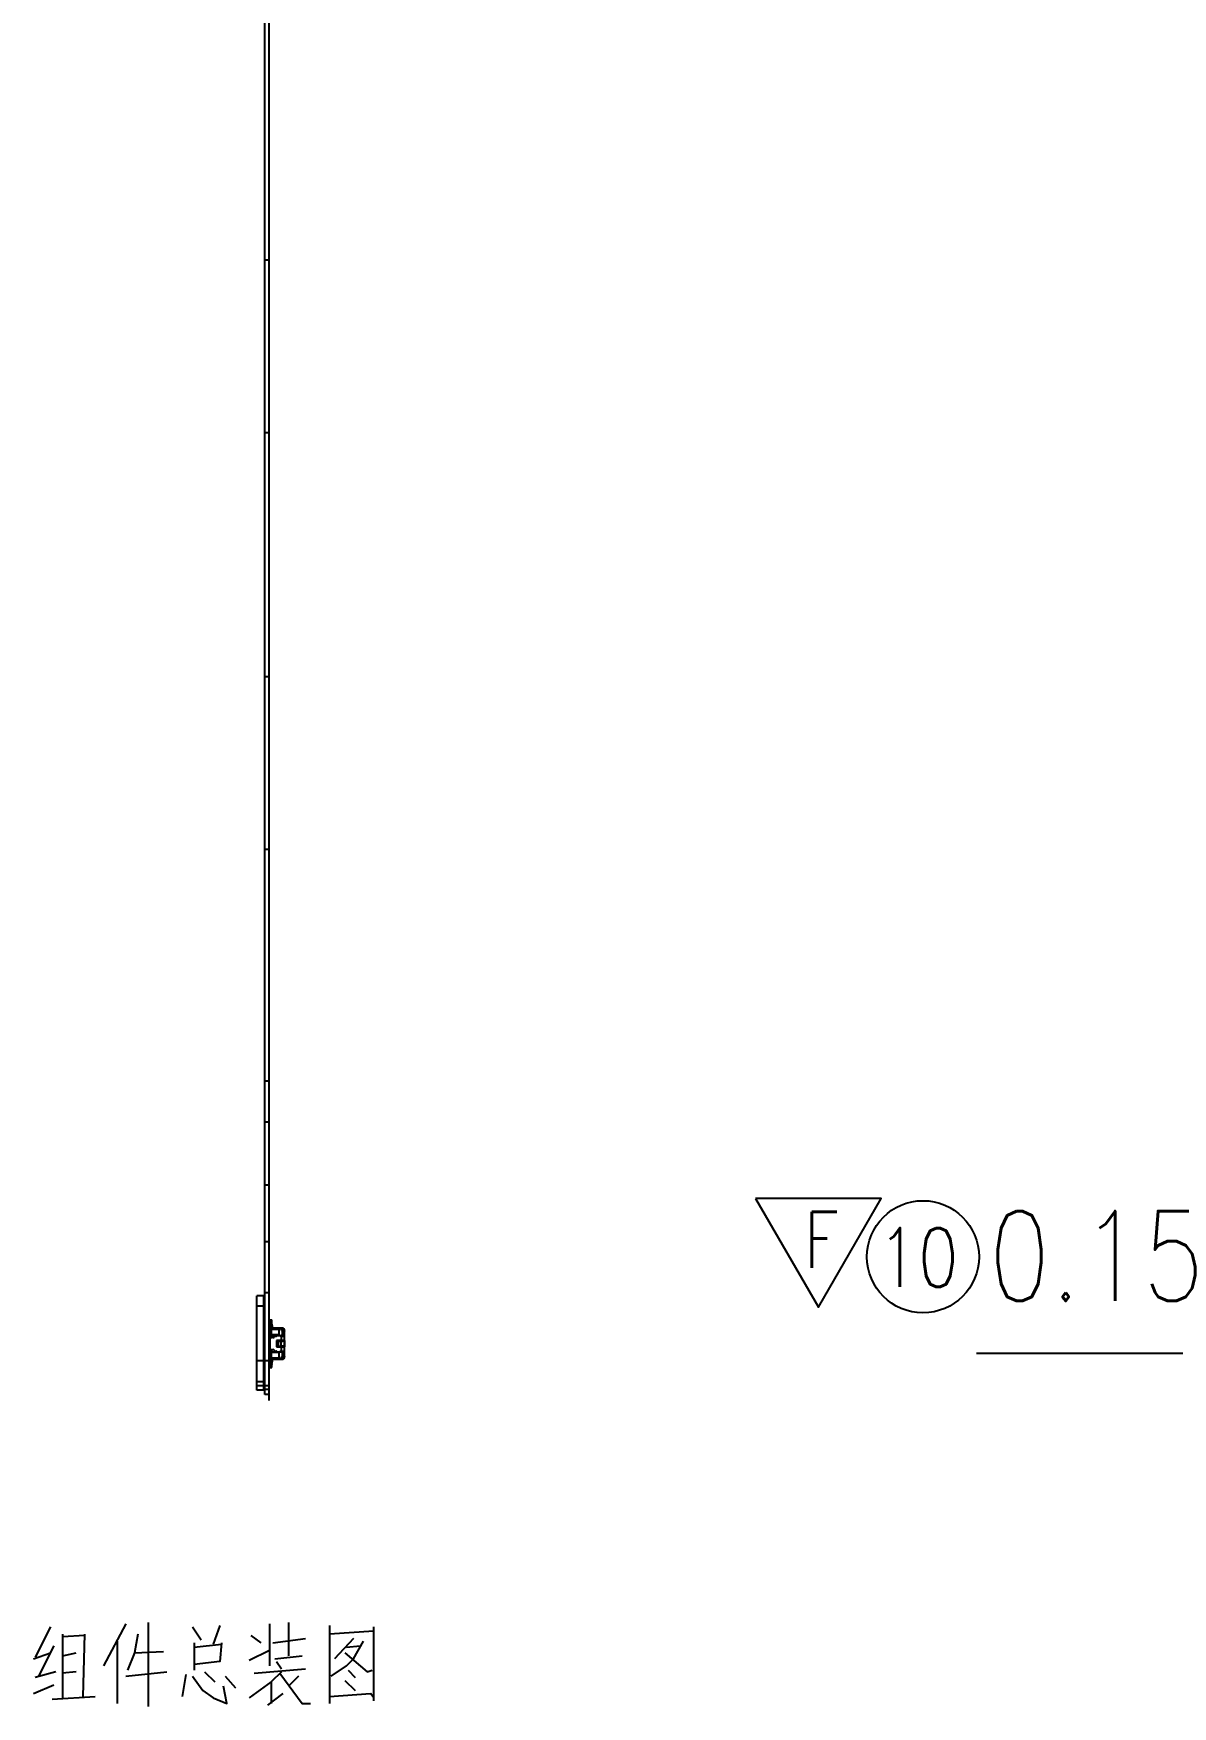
# Model space of a CAD drawing. Header units: millimetres. Extents: x 7 to 507, y -14 to 339.
# Drawn here: x 94.4 to 132.4, y 93.6 to 149.4 of the extents above; entities that cross this region are included whole.
import ezdxf
from ezdxf.enums import TextEntityAlignment as Align

# ---------------------------------------------------------------- set-up
doc = ezdxf.new("R2010")
doc.units = ezdxf.units.MM
doc.header["$LTSCALE"] = 23.1
doc.header["$PDMODE"] = 3
doc.header["$PDSIZE"] = 6
doc.layers.get('0').update_dxf_attribs({"linetype": 'CONTINUOUS'})
doc.layers.get('Defpoints').update_dxf_attribs({"linetype": 'CONTINUOUS'})
for name, color, linetype in [('01_ASM_ALL_AXIS', 7, 'CONTINUOUS'), ('_139725', 7, 'CONTINUOUS'), ('_189691', 7, 'CONTINUOUS'), ('_367983', 7, 'CONTINUOUS'), ('_424072', 7, 'CONTINUOUS'), ('備註', 1, 'CONTINUOUS'), ('序號', 1, 'CONTINUOUS')]:
    doc.layers.add(name, color=color, linetype=linetype)
doc.styles.get("Standard").update_dxf_attribs({"font": 'simplex.shx', "width": 0.8})
doc.dimstyles.new('DIMSTYLE_1', dxfattribs={"dimtxt": 3, "dimasz": 3, "dimexe": 2, "dimexo": 0.35, "dimgap": 0.75, "dimtad": 1, "dimdec": 3, "dimzin": 0, "dimdsep": 46, "dimtxsty": 'Standard', "dimcen": 0.09, "dimadec": 3, "dimazin": 0, "dimtp": 0.001, "dimtm": 0.001, "dimtfac": 1, "dimtdec": 3, "dimtofl": 0, "dimtmove": 0, "dimatfit": 3, "dimfxl": 0, "dimtolj": 1, "dimtzin": 0, "dimarcsym": 0})

# ---------------------------------------------------------------- blocks, each defined once
blk = doc.blocks.new('*D1415')
at = {"color": 0, "lineweight": -2}
for p, q in [((158.156, 103.351), (158.156, 107.351)), ((158.306, 103.351), (158.306, 107.351)), ((155.156, 105.351), (125.87, 105.351)), ((161.306, 105.351), (164.306, 105.351))]:
    blk.add_line(p, q, dxfattribs=at)
at = {"color": 0}
for points in [[(155.156, 104.851), (155.156, 105.851), (158.156, 105.351)], [(161.306, 105.851), (161.306, 104.851), (158.306, 105.351)]]:
    blk.add_solid(points, dxfattribs=at)
at = {"layer": 'Defpoints', "color": 0}
for p in [(158.306, 105.351), (158.156, 103.001), (158.306, 103.001)]:
    blk.add_point(p, dxfattribs=at)
at = {"color": 0, "insert": (133.478, 110.101), "char_height": 3, "attachment_point": 3, "line_spacing_factor": 0.9}
blk.add_mtext('\\A1;0.15', dxfattribs=at)

msp = doc.modelspace()

# ---------------------------------------------------------------- linework, layer by layer
at = {"color": 3}
msp.add_line((102.1032, 103.9765), (102.1032, 209.9585), dxfattribs=at)
at = {"color": 7}
for p, q in [((102.2412, 103.9765), (102.2412, 209.9585)), ((101.8362, 104.1265), (101.8362, 107.2765)), ((102.1032, 107.2765), (101.8362, 107.2765)), ((102.0682, 104.1265), (102.0682, 107.2765)), ((102.0862, 104.1265), (102.0862, 107.2765)), ((102.1032, 104.1265), (101.8362, 104.1265)), ((102.2412, 103.9765), (102.1032, 103.9765))]:
    msp.add_line(p, q, dxfattribs=at)
at = {"color": 9}
for p, q in [((102.1032, 141.8642), (102.2412, 141.8642)), ((102.1032, 136.106), (102.2412, 136.106)), ((102.2412, 127.9396), (102.1032, 127.9396)), ((102.2412, 122.1814), (102.1032, 122.1814)), ((102.1032, 114.4553), (102.2412, 114.4553)), ((102.1032, 113.0868), (102.2412, 113.0868)), ((102.1032, 110.9808), (102.2412, 110.9808)), ((102.1032, 109.0865), (102.2412, 109.0865)), ((102.2412, 107.3765), (102.1032, 107.3765)), ((102.1032, 106.9265), (101.8362, 106.9265)), ((101.8362, 105.1117), (102.2412, 105.1117)), ((102.1032, 104.4044), (101.8362, 104.4044)), ((102.1032, 104.2693), (101.8362, 104.2693)), ((102.1032, 104.2796), (102.2412, 104.2796)), ((102.2412, 104.1444), (102.1032, 104.1444))]:
    msp.add_line(p, q, dxfattribs=at)
at = {"color": 2}
for p, q in [((94.9424, 96.2199), (94.4281, 95.2038)), ((97.4566, 96.3167), (96.7138, 94.9134)), ((98.1995, 96.3651), (98.1995, 93.5586)), ((99.6852, 96.2199), (99.9709, 95.7844)), ((100.5995, 96.2683), (100.3709, 95.6392)), ((102.2566, 96.3167), (102.2566, 94.9134)), ((102.8852, 96.3651), (102.8852, 95.2521)), ((104.2566, 96.2683), (104.2566, 93.6554)), ((105.7424, 93.7522), (105.7424, 96.2199)), ((95.0566, 95.5909), (94.5424, 94.5747)), ((95.3424, 95.978), (95.3424, 93.8489)), ((96.0852, 95.9296), (95.3424, 95.8812)), ((96.0281, 93.8973), (96.0852, 95.978)), ((97.1709, 95.736), (97.1709, 93.6554)), ((99.7424, 95.6876), (99.7424, 94.7683)), ((99.7424, 95.5425), (100.6566, 95.6392)), ((101.6281, 95.9296), (101.9709, 95.6876)), ((102.3709, 95.6876), (103.4566, 95.8328)), ((105.7424, 96.0747), (104.2566, 95.978)), ((105.0566, 95.8328), (104.4281, 95.1554)), ((104.8281, 95.5425), (105.2852, 95.5909)), ((94.3709, 95.1554), (94.9424, 95.3489)), ((95.3424, 95.2521), (95.7995, 95.3489)), ((97.7424, 95.3489), (98.7138, 95.3973)), ((101.5709, 95.107), (102.2566, 95.4457)), ((102.4281, 95.1554), (103.3424, 95.2521)), ((102.4852, 95.0586), (102.6566, 94.8167)), ((95.1138, 94.7199), (94.4281, 94.5263)), ((95.7995, 94.7199), (95.3424, 94.6715)), ((97.4566, 94.5747), (98.8281, 94.7199)), ((99.4566, 94.6231), (99.3424, 93.8973)), ((100.0852, 94.7199), (100.4281, 94.3812)), ((100.7709, 94.5747), (101.1138, 94.1876)), ((101.7424, 94.6715), (103.4566, 94.8167)), ((103.2281, 94.5747), (102.8852, 94.236)), ((104.3138, 94.5747), (104.8281, 94.9134)), ((104.7709, 94.4296), (105.1138, 94.0909)), ((104.8852, 94.7683), (105.1138, 94.5263)), ((94.3709, 93.9941), (95.0566, 94.2844)), ((94.9995, 93.8005), (96.4281, 93.8973)), ((102.1995, 93.607), (102.7138, 93.9941)), ((102.3138, 94.3812), (102.3138, 93.6554)), ((104.2566, 93.8973), (105.6281, 93.9941)), ((105.7424, 93.8489), (105.6281, 93.9941))]:
    msp.add_line(p, q, dxfattribs=at)
for points in [[(97.8566, 95.978), (97.7424, 95.3489), (97.5138, 94.7683)], [(100.6566, 95.6876), (100.5995, 95.0586), (99.7424, 94.9618)], [(104.8281, 94.9134), (105.0566, 95.1554), (105.3995, 95.736)], [(104.7709, 95.3489), (105.5138, 94.7199), (105.6852, 94.7683)], [(99.6852, 94.5747), (100.0281, 94.0909), (100.3709, 93.8489), (100.8281, 93.6554), (100.7138, 94.236)], [(102.6566, 94.7199), (102.3138, 94.3812), (101.5709, 93.8489)], [(102.5995, 94.6715), (103.3424, 93.6554), (103.6281, 93.6554)]]:
    msp.add_lwpolyline(points, dxfattribs=at)
at = {"layer": '01_ASM_ALL_AXIS', "color": 4}
msp.add_line((102.2412, 103.7765), (102.2412, 104.0147), dxfattribs=at)
at = {"layer": '_139725', "color": 7}
for p, q in [((102.2862, 106.1465), (102.3362, 106.1965)), ((102.2862, 106.1668), (102.2862, 105.8618)), ((102.3162, 106.1565), (102.3087, 106.169)), ((102.3162, 105.9665), (102.3162, 106.1565)), ((102.3162, 106.1565), (102.5712, 106.1565)), ((102.6712, 106.1965), (102.3362, 106.1965)), ((102.5712, 106.1565), (102.6344, 106.1933)), ((102.5712, 106.1565), (102.5712, 105.9665)), ((102.6312, 106.1965), (102.6612, 106.1665)), ((102.6612, 106.1165), (102.6612, 106.1665)), ((102.2862, 105.9465), (102.6312, 105.9465)), ((102.3162, 105.9665), (102.3042, 105.9465)), ((102.5712, 105.9665), (102.3162, 105.9665)), ((102.3362, 105.8765), (102.3362, 105.9465)), ((102.6055, 105.9465), (102.5712, 105.9665)), ((102.6912, 105.9965), (102.6312, 105.9465)), ((102.6612, 106.1165), (102.6912, 106.0865)), ((102.6912, 105.9265), (102.6912, 106.0865)), ((102.7612, 106.1065), (102.7612, 106.0965)), ((102.2862, 105.4912), (102.2862, 105.1862)), ((102.2862, 105.4065), (102.6312, 105.4065)), ((102.3362, 105.1565), (102.2862, 105.2065)), ((102.3042, 105.4065), (102.3162, 105.3865)), ((102.3087, 105.184), (102.3162, 105.1965)), ((102.3162, 105.1965), (102.3162, 105.3865)), ((102.3162, 105.3865), (102.5712, 105.3865)), ((102.5712, 105.1965), (102.3162, 105.1965)), ((102.3362, 105.4065), (102.3362, 105.4765)), ((102.3362, 105.1565), (102.6712, 105.1565)), ((102.5712, 105.3865), (102.6055, 105.4065)), ((102.5712, 105.3865), (102.5712, 105.1965)), ((102.6344, 105.1597), (102.5712, 105.1965)), ((102.6312, 105.4065), (102.6912, 105.3565)), ((102.6612, 105.1865), (102.6312, 105.1565)), ((102.6912, 105.2665), (102.6612, 105.2365)), ((102.6612, 105.1865), (102.6612, 105.2365)), ((102.6912, 105.2665), (102.6912, 105.4265)), ((102.7612, 105.2565), (102.7612, 105.2465))]:
    msp.add_line(p, q, dxfattribs=at)
for centre, start, end in [((102.6712, 106.1065), 0, 90), ((102.6712, 106.0265), 283.03134, 289.55071), ((102.6712, 105.2465), 270, 360), ((102.6712, 105.3265), 70.44922, 76.96886)]:
    msp.add_arc(centre, 0.09, start, end, dxfattribs=at)
at = {"layer": '_189691', "color": 7}
for p, q in [((102.2712, 106.3765), (102.2712, 106.4765)), ((102.2712, 106.4765), (102.3312, 106.4765)), ((102.2731, 106.3563), (102.2843, 106.2965)), ((102.3312, 106.3765), (102.3312, 106.4765)), ((102.3444, 106.3017), (102.3321, 106.3673)), ((102.3462, 106.2815), (102.3462, 106.1965))]:
    msp.add_line(p, q, dxfattribs=at)
for centre, radius, start, end in [((102.3812, 106.3765), 0.11, 180, 190.59914), ((102.3812, 106.3765), 0.05, 180, 190.59914), ((102.2362, 106.2815), 0.11, 0, 10.59914)]:
    msp.add_arc(centre, radius, start, end, dxfattribs=at)
at = {"layer": '_367983', "color": 7}
for p, q in [((102.2843, 105.0565), (102.2731, 104.9967)), ((102.3321, 104.9857), (102.3444, 105.0513)), ((102.3462, 105.1565), (102.3462, 105.0715)), ((102.2712, 104.8765), (102.2712, 104.9765)), ((102.2712, 104.8765), (102.3312, 104.8765)), ((102.3312, 104.8765), (102.3312, 104.9765))]:
    msp.add_line(p, q, dxfattribs=at)
for centre, radius, start, end in [((102.2362, 105.0715), 0.11, 349.40086, 360), ((102.3812, 104.9765), 0.11, 169.40086, 180), ((102.3812, 104.9765), 0.05, 169.40086, 180)]:
    msp.add_arc(centre, radius, start, end, dxfattribs=at)
at = {"layer": '_424072', "color": 7}
for p, q in [((102.2712, 106.2165), (102.2712, 106.2965)), ((102.3312, 106.2965), (102.2712, 106.2965)), ((102.3312, 106.2965), (102.3312, 106.2165)), ((102.6412, 106.1865), (102.6712, 106.1865)), ((102.6712, 106.1865), (102.6712, 106.1265)), ((102.2712, 105.8265), (102.2712, 105.5265)), ((102.3714, 105.8765), (102.3212, 105.8765)), ((102.4205, 105.9077), (102.4105, 105.8953)), ((102.4595, 105.9265), (102.4768, 105.9265)), ((102.4912, 105.7865), (102.4912, 105.5665)), ((102.5412, 105.7565), (102.4912, 105.7865)), ((102.7512, 105.7865), (102.4912, 105.7865)), ((102.4912, 105.5665), (102.5412, 105.5965)), ((102.523, 105.9465), (102.5035, 105.9342)), ((102.5412, 105.7565), (102.5412, 105.5965)), ((102.5412, 105.7565), (102.6326, 105.7565)), ((102.5412, 105.5965), (102.6326, 105.5965)), ((102.6409, 105.9265), (102.7603, 105.9265)), ((102.6612, 106.1265), (102.6712, 106.1265)), ((102.7478, 106.1439), (102.6967, 106.1123)), ((102.6988, 106.1084), (102.7539, 106.1321)), ((102.7012, 105.9278), (102.7012, 106.0965)), ((102.7012, 106.0965), (102.7612, 106.0965)), ((102.7012, 106.0765), (102.7462, 106.0765)), ((102.7612, 106.0065), (102.7012, 106.0065)), ((102.7612, 105.9278), (102.7012, 105.9278)), ((102.7362, 106.0765), (102.7362, 106.0065)), ((102.7512, 105.7865), (102.7512, 105.5665)), ((102.7612, 105.2565), (102.7612, 106.0965)), ((102.2712, 105.0565), (102.2712, 105.1365)), ((102.2712, 105.0565), (102.3312, 105.0565)), ((102.3212, 105.4765), (102.3714, 105.4765)), ((102.3312, 105.1365), (102.3312, 105.0565)), ((102.4105, 105.4577), (102.4205, 105.4453)), ((102.4595, 105.4265), (102.4768, 105.4265)), ((102.4912, 105.5665), (102.7512, 105.5665)), ((102.5035, 105.4188), (102.523, 105.4065)), ((102.6409, 105.4265), (102.7603, 105.4265)), ((102.6412, 105.1665), (102.6712, 105.1665)), ((102.6612, 105.2265), (102.6712, 105.2265)), ((102.6712, 105.2265), (102.6712, 105.1665)), ((102.6967, 105.2407), (102.7478, 105.2091)), ((102.7539, 105.2209), (102.6988, 105.2446)), ((102.7012, 105.2565), (102.7012, 105.4252)), ((102.7012, 105.4252), (102.7612, 105.4252)), ((102.7012, 105.3465), (102.7612, 105.3465)), ((102.7462, 105.2765), (102.7012, 105.2765)), ((102.7612, 105.2565), (102.7012, 105.2565)), ((102.7362, 105.3465), (102.7362, 105.2765))]:
    msp.add_line(p, q, dxfattribs=at)
at = {"layer": '_424072', "color": 9}
for p, q in [((102.2712, 106.2465), (102.3312, 106.2465)), ((102.6326, 105.7565), (102.6326, 105.5965)), ((102.6412, 105.9265), (102.6412, 105.7568)), ((102.6412, 105.5962), (102.6412, 105.4265)), ((102.3312, 105.1065), (102.2712, 105.1065))]:
    msp.add_line(p, q, dxfattribs=at)
at = {"layer": '_424072', "color": 7}
for points in [[(102.6412, 105.7568), (102.648, 105.7573), (102.6547, 105.758), (102.6615, 105.7586), (102.6663, 105.7592), (102.6712, 105.7598), (102.676, 105.7604), (102.6808, 105.7611), (102.6853, 105.7618), (102.6898, 105.7626), (102.6942, 105.7634), (102.6987, 105.7642), (102.7027, 105.765), (102.7066, 105.7659), (102.7106, 105.7669), (102.7146, 105.7679), (102.7173, 105.7686), (102.72, 105.7694), (102.7227, 105.7702), (102.7254, 105.7711), (102.7281, 105.772), (102.7303, 105.7728), (102.7325, 105.7737), (102.7346, 105.7746), (102.7367, 105.7755), (102.7388, 105.7766), (102.7403, 105.7773), (102.7417, 105.7781), (102.7431, 105.779), (102.7443, 105.7797), (102.7455, 105.7806), (102.7466, 105.7814), (102.7474, 105.7821), (102.7481, 105.7827), (102.7488, 105.7834), (102.7495, 105.7841), (102.7501, 105.7849), (102.7507, 105.7857), (102.7512, 105.7865)], [(102.7512, 105.5665), (102.7507, 105.5673), (102.7501, 105.5681), (102.7495, 105.5689), (102.7488, 105.5696), (102.7481, 105.5703), (102.7474, 105.5709), (102.7466, 105.5716), (102.7455, 105.5724), (102.7443, 105.5733), (102.7431, 105.574), (102.7417, 105.5749), (102.7403, 105.5757), (102.7388, 105.5764), (102.7367, 105.5775), (102.7346, 105.5784), (102.7325, 105.5793), (102.7303, 105.5802), (102.7281, 105.581), (102.7254, 105.5819), (102.7227, 105.5828), (102.72, 105.5836), (102.7173, 105.5844), (102.7146, 105.5851), (102.7106, 105.5861), (102.7066, 105.5871), (102.7027, 105.5879), (102.6987, 105.5888), (102.6942, 105.5896), (102.6898, 105.5904), (102.6853, 105.5912), (102.6808, 105.5919), (102.676, 105.5926), (102.6712, 105.5932), (102.6663, 105.5938), (102.6615, 105.5944), (102.6547, 105.595), (102.648, 105.5957), (102.6412, 105.5962)], [(102.7008, 105.9265), (102.7008, 105.9265), (102.7008, 105.9266), (102.7008, 105.9266), (102.7009, 105.9267), (102.7009, 105.9267), (102.7009, 105.9267), (102.7009, 105.9268), (102.701, 105.9268), (102.701, 105.9269), (102.701, 105.9269), (102.701, 105.9269), (102.701, 105.927), (102.7011, 105.927), (102.7011, 105.927), (102.7011, 105.9271), (102.7011, 105.9271), (102.7011, 105.9271), (102.7011, 105.9272), (102.7012, 105.9272), (102.7012, 105.9273), (102.7012, 105.9273), (102.7012, 105.9273), (102.7012, 105.9274), (102.7012, 105.9274), (102.7012, 105.9275), (102.7012, 105.9275), (102.7012, 105.9275), (102.7012, 105.9276), (102.7012, 105.9276), (102.7012, 105.9276), (102.7012, 105.9277), (102.7012, 105.9277), (102.7012, 105.9278)], [(102.7612, 105.9278), (102.7612, 105.9277), (102.7612, 105.9277), (102.7612, 105.9277), (102.7612, 105.9277), (102.7612, 105.9276), (102.7612, 105.9276), (102.7612, 105.9276), (102.7612, 105.9275), (102.7612, 105.9275), (102.7612, 105.9275), (102.7612, 105.9275), (102.7612, 105.9274), (102.7612, 105.9274), (102.7611, 105.9273), (102.7611, 105.9273), (102.7611, 105.9273), (102.7611, 105.9272), (102.7611, 105.9272), (102.761, 105.9272), (102.761, 105.9272), (102.761, 105.9271), (102.761, 105.9271), (102.761, 105.9271), (102.7609, 105.927), (102.7609, 105.927), (102.7609, 105.927), (102.7609, 105.927), (102.7608, 105.9269), (102.7608, 105.9269), (102.7608, 105.9269), (102.7607, 105.9268), (102.7607, 105.9268), (102.7607, 105.9268), (102.7607, 105.9268), (102.7606, 105.9267), (102.7606, 105.9267), (102.7606, 105.9267), (102.7605, 105.9267), (102.7605, 105.9267), (102.7605, 105.9266), (102.7604, 105.9266), (102.7604, 105.9266), (102.7604, 105.9266), (102.7603, 105.9265), (102.7603, 105.9265), (102.7603, 105.9265)], [(102.7012, 105.4252), (102.7012, 105.4253), (102.7012, 105.4253), (102.7012, 105.4253), (102.7012, 105.4254), (102.7012, 105.4254), (102.7012, 105.4255), (102.7012, 105.4255), (102.7012, 105.4255), (102.7012, 105.4256), (102.7012, 105.4256), (102.7012, 105.4257), (102.7012, 105.4257), (102.7012, 105.4258), (102.7011, 105.4258), (102.7011, 105.4258), (102.7011, 105.4259), (102.7011, 105.4259), (102.7011, 105.4259), (102.7011, 105.426), (102.7011, 105.426), (102.701, 105.4261), (102.701, 105.4261), (102.701, 105.4261), (102.701, 105.4262), (102.701, 105.4262), (102.7009, 105.4263), (102.7009, 105.4263), (102.7009, 105.4263), (102.7009, 105.4264), (102.7008, 105.4264), (102.7008, 105.4264), (102.7008, 105.4265), (102.7008, 105.4265)], [(102.7603, 105.4265), (102.7603, 105.4265), (102.7604, 105.4264), (102.7604, 105.4264), (102.7605, 105.4264), (102.7605, 105.4263), (102.7605, 105.4263), (102.7606, 105.4263), (102.7606, 105.4263), (102.7607, 105.4262), (102.7607, 105.4262), (102.7607, 105.4262), (102.7608, 105.4261), (102.7608, 105.4261), (102.7608, 105.4261), (102.7608, 105.4261), (102.7608, 105.426), (102.7609, 105.426), (102.7609, 105.426), (102.7609, 105.426), (102.7609, 105.426), (102.7609, 105.4259), (102.761, 105.4259), (102.761, 105.4259), (102.761, 105.4259), (102.761, 105.4258), (102.761, 105.4258), (102.7611, 105.4258), (102.7611, 105.4257), (102.7611, 105.4257), (102.7611, 105.4257), (102.7611, 105.4257), (102.7611, 105.4256), (102.7612, 105.4256), (102.7612, 105.4256), (102.7612, 105.4256), (102.7612, 105.4255), (102.7612, 105.4255), (102.7612, 105.4255), (102.7612, 105.4254), (102.7612, 105.4254), (102.7612, 105.4254), (102.7612, 105.4253), (102.7612, 105.4253), (102.7612, 105.4253), (102.7612, 105.4253), (102.7612, 105.4252)]]:
    msp.add_lwpolyline(points, dxfattribs=at)
for centre, radius, start, end in [((102.3612, 106.2165), 0.09, 180, 222.74174), ((102.3612, 106.2165), 0.03, 180, 222.08748), ((102.6712, 106.0965), 0.09, 0, 90), ((102.3212, 105.8265), 0.05, 90, 180), ((102.3714, 105.9265), 0.05, 270, 321.34019), ((102.4595, 105.8765), 0.05, 90, 141.34019), ((102.4768, 105.9765), 0.05, 270, 302.20644), ((102.6409, 105.9665), 0.04, 210.21843, 270), ((102.6712, 106.0965), 0.03, 0, 90), ((102.3212, 105.5265), 0.05, 180, 270), ((102.3612, 105.1365), 0.09, 137.25827, 180), ((102.3612, 105.1365), 0.03, 137.9127, 180), ((102.3714, 105.4265), 0.05, 38.65981, 90), ((102.4595, 105.4765), 0.05, 218.65981, 270), ((102.4768, 105.3765), 0.05, 57.79356, 90), ((102.6409, 105.3865), 0.04, 90, 158.9682), ((102.6712, 105.2565), 0.09, 270, 360), ((102.6712, 105.2565), 0.03, 270, 360)]:
    msp.add_arc(centre, radius, start, end, dxfattribs=at)
for centre, major_axis, start_param, end_param in [((102.6326, 105.8765), (0, 0.12), -3.1415927, -3.0694581), ((102.6326, 105.4765), (0, 0.12), -0.0721345, 0), ((102.7462, 106.1165), (0.04, 0), -1.5707963, -1.1863996), ((102.7462, 105.2365), (0.04, 0), 1.1863996, 1.5707963)]:
    msp.add_ellipse(centre, major_axis=major_axis, ratio=1, start_param=start_param, end_param=end_param, dxfattribs=at)
at = {"layer": '備註'}
msp.add_lwpolyline([(118.4919, 110.5179), (120.5863, 106.8903), (122.6806, 110.5179)], close=True, dxfattribs=at)
at = {"layer": '序號'}
msp.add_circle((124.0816, 108.5776), 1.872, dxfattribs=at)

# ---------------------------------------------------------------- texts
at = {"layer": '備註', "insert": (120.1115, 110.0834), "char_height": 1.872, "width": 3.229967, "attachment_point": 1}
msp.add_mtext('F', dxfattribs=at)
at = {"layer": '序號', "width": 0.8}
msp.add_text('10', height=1.9656, dxfattribs=at).set_placement((123.916, 108.5538), align=Align.MIDDLE_CENTER)

# ---------------------------------------------------------------- dimensions: what is measured, and where the dimension line sits
at = {"color": 2}
dim = msp.add_linear_dim(base=(158.3063, 105.3515), p1=(158.1563, 103.0015), p2=(158.3063, 103.0015), text='0.15', dimstyle='DIMSTYLE_1', dxfattribs=at)
dim.commit()
dim.dimension.update_dxf_attribs({"geometry": '*D1415', "text_midpoint": (130.049, 105.3515), "dimtype": 160})

doc.saveas('drawing.dxf')
